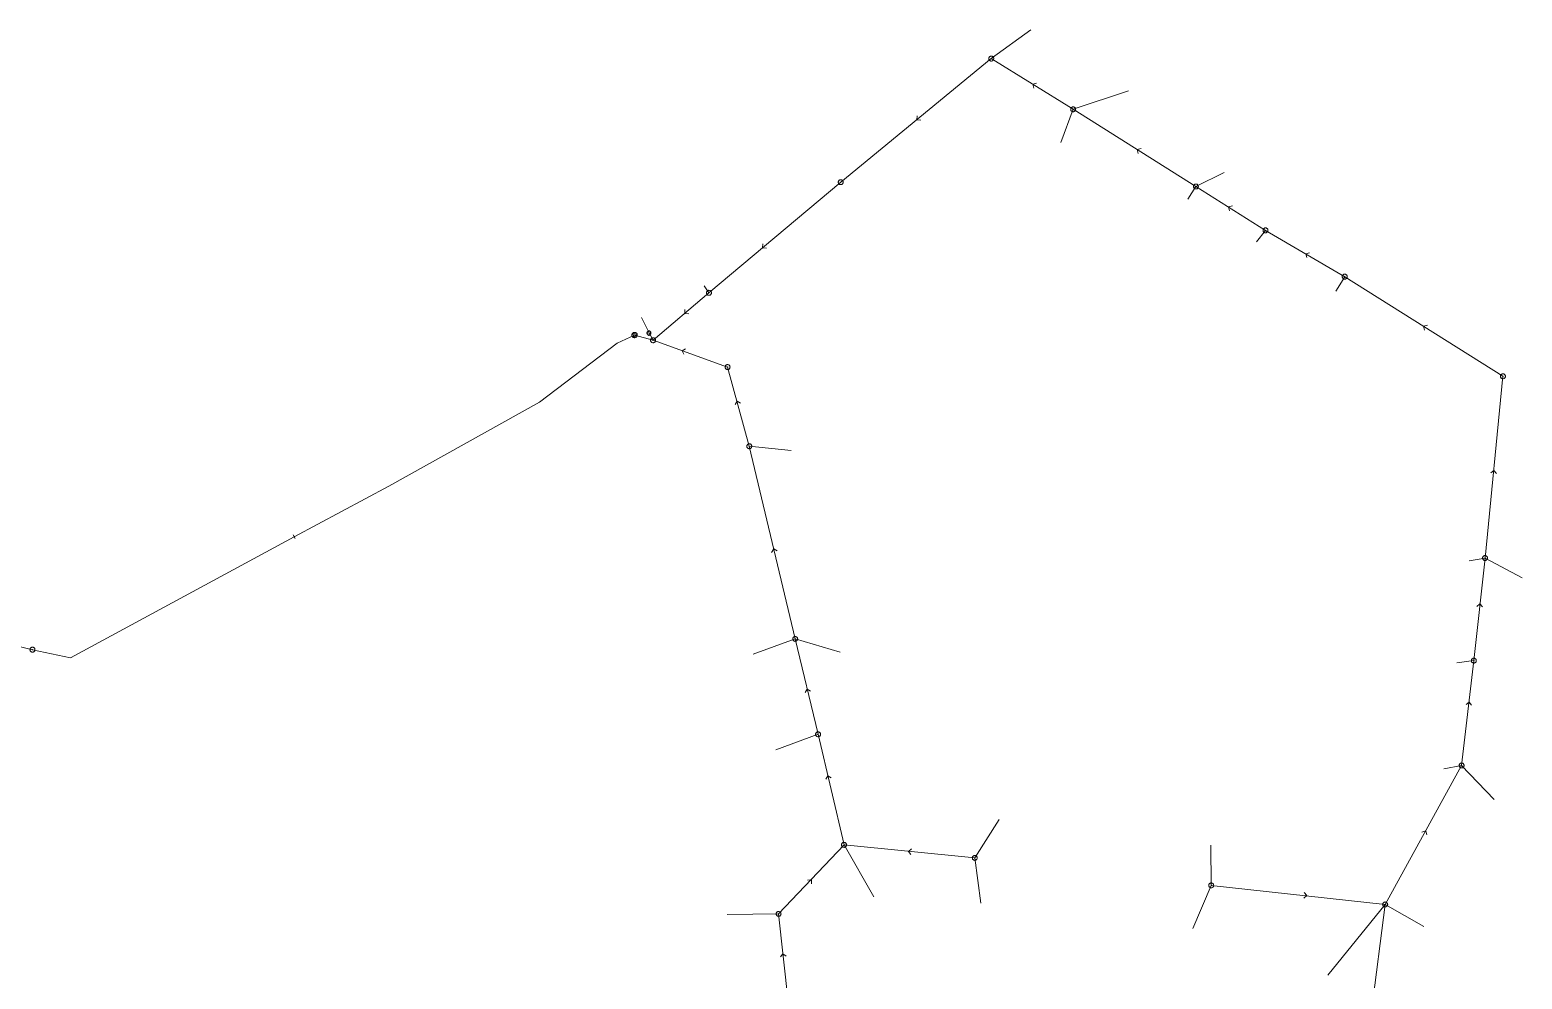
# Model space of a CAD drawing. Header units: metres. Extents: x 25504150 to 25508618, y 6694193 to 6702753.
# Drawn here: x 25508110.5 to 25508391, y 6699712.2 to 6699890.7 of the extents above; entities that cross this region are included whole.
import ezdxf

# ---------------------------------------------------------------- set-up
doc = ezdxf.new("R2010")
doc.units = ezdxf.units.M
for name, pattern in [('Paineviemariputket', [0]), ('Paineviemarivarusteet', [0]), ('Psewer_node', [0]), ('Sewer_node', [0]), ('Viemariputket', [0]), ('Viemarivarusteet', [0])]:
    doc.linetypes.add(name, pattern=pattern)
for name, color, linetype, lineweight in [('Paineviemariputket', 7, 'Paineviemariputket', 0), ('Paineviemarivarusteet', 7, 'Paineviemarivarusteet', 0), ('Psewer_node', 7, 'Psewer_node', 0), ('Sewer_node', 7, 'Sewer_node', 0), ('Viemariputket', 7, 'Viemariputket', 0), ('Viemarivarusteet', 7, 'Viemarivarusteet', 0)]:
    doc.layers.add(name, color=color, linetype=linetype, lineweight=lineweight)

msp = doc.modelspace()

# ---------------------------------------------------------------- linework, layer by layer
at = {"layer": 'Paineviemariputket', "color": 1, "linetype": 'Continuous', "lineweight": 15, "flags": 128}
msp.add_lwpolyline([(25508224.2, 6699833.33), (25508220.95, 6699831.78), (25508206.35, 6699820.7), (25508177.99, 6699804.91), (25508160.22, 6699795.41)], dxfattribs=at)
at = {"layer": 'Paineviemariputket', "color": 1, "linetype": 'Continuous', "lineweight": 15}
msp.add_polyline3d([(25508111.03, 6699774.18, 45.44), (25508118.17, 6699772.67, 0), (25508160.22, 6699795.41, 0)], dxfattribs=at)
at = {"layer": 'Paineviemarivarusteet', "color": 32, "true_color": 0xb46600}
msp.add_point((25508224.2, 6699833.33, 43.82), dxfattribs=at)
at = {"layer": 'Paineviemarivarusteet', "color": 1}
msp.add_point((25508160.22, 6699795.41), dxfattribs=at)
at = {"layer": 'Psewer_node', "color": 14, "linetype": 'Continuous', "true_color": 0xa60000}
for p, q in [((25508223.99, 6699832.88, 43.82), (25508223.92, 6699833.74, 43.82)), ((25508223.92, 6699833.74, 43.82), (25508224.7, 6699833.37, 43.82)), ((25508224.7, 6699833.37, 43.82), (25508223.99, 6699832.88, 43.82))]:
    msp.add_line(p, q, dxfattribs=at)
at = {"layer": 'Psewer_node', "color": 18, "linetype": 'Continuous', "true_color": 0x4c0000}
msp.add_line((25508160.4, 6699795.08), (25508160.05, 6699795.74), dxfattribs=at)
at = {"layer": 'Psewer_node', "color": 14, "linetype": 'Continuous', "true_color": 0xa60000, "elevation": 43.82, "flags": 128}
msp.add_lwpolyline([(25508224.62, 6699833.61), (25508224.57, 6699833.67), (25508224.51, 6699833.73), (25508224.45, 6699833.77), (25508224.38, 6699833.8), (25508224.3, 6699833.82), (25508224.22, 6699833.83), (25508224.14, 6699833.83), (25508224.06, 6699833.82), (25508223.99, 6699833.79), (25508223.92, 6699833.75), (25508223.86, 6699833.7), (25508223.8, 6699833.64), (25508223.76, 6699833.58), (25508223.73, 6699833.51), (25508223.71, 6699833.43), (25508223.7, 6699833.35), (25508223.7, 6699833.27), (25508223.71, 6699833.19), (25508223.74, 6699833.12), (25508223.78, 6699833.05), (25508223.83, 6699832.99), (25508223.89, 6699832.93), (25508223.95, 6699832.89), (25508224.02, 6699832.86), (25508224.1, 6699832.84), (25508224.18, 6699832.83), (25508224.26, 6699832.83), (25508224.34, 6699832.84), (25508224.41, 6699832.87), (25508224.48, 6699832.91), (25508224.54, 6699832.96), (25508224.6, 6699833.02), (25508224.64, 6699833.08), (25508224.67, 6699833.15), (25508224.69, 6699833.23), (25508224.7, 6699833.31), (25508224.7, 6699833.39), (25508224.69, 6699833.47), (25508224.66, 6699833.54)], close=True, dxfattribs=at)
at = {"layer": 'Sewer_node', "color": 46, "linetype": 'Continuous', "true_color": 0x7f5f00, "flags": 128}
for points, elevation in [([(25508291.7, 6699885.29), (25508291.69, 6699885.36), (25508291.68, 6699885.43), (25508291.65, 6699885.5), (25508291.61, 6699885.56), (25508291.57, 6699885.62), (25508291.51, 6699885.66), (25508291.45, 6699885.7), (25508291.38, 6699885.73), (25508291.31, 6699885.74), (25508291.24, 6699885.75), (25508291.17, 6699885.74), (25508291.1, 6699885.73), (25508291.03, 6699885.7), (25508290.97, 6699885.66), (25508290.91, 6699885.62), (25508290.87, 6699885.56), (25508290.83, 6699885.5), (25508290.8, 6699885.43), (25508290.79, 6699885.36), (25508290.78, 6699885.29), (25508290.79, 6699885.22), (25508290.8, 6699885.15), (25508290.83, 6699885.08), (25508290.87, 6699885.02), (25508290.91, 6699884.96), (25508290.97, 6699884.92), (25508291.03, 6699884.88), (25508291.1, 6699884.85), (25508291.17, 6699884.84), (25508291.24, 6699884.83), (25508291.31, 6699884.84), (25508291.38, 6699884.85), (25508291.45, 6699884.88), (25508291.51, 6699884.92), (25508291.57, 6699884.96), (25508291.61, 6699885.02), (25508291.65, 6699885.08), (25508291.68, 6699885.15), (25508291.69, 6699885.22)], 40.65), ([(25508307.09, 6699875.76), (25508307.08, 6699875.83), (25508307.07, 6699875.9), (25508307.04, 6699875.97), (25508307, 6699876.03), (25508306.96, 6699876.09), (25508306.9, 6699876.13), (25508306.84, 6699876.17), (25508306.77, 6699876.2), (25508306.7, 6699876.21), (25508306.63, 6699876.22), (25508306.56, 6699876.21), (25508306.49, 6699876.2), (25508306.42, 6699876.17), (25508306.36, 6699876.13), (25508306.3, 6699876.09), (25508306.26, 6699876.03), (25508306.22, 6699875.97), (25508306.19, 6699875.9), (25508306.18, 6699875.83), (25508306.17, 6699875.76), (25508306.18, 6699875.69), (25508306.19, 6699875.62), (25508306.22, 6699875.55), (25508306.26, 6699875.49), (25508306.3, 6699875.43), (25508306.36, 6699875.39), (25508306.42, 6699875.35), (25508306.49, 6699875.32), (25508306.56, 6699875.31), (25508306.63, 6699875.3), (25508306.7, 6699875.31), (25508306.77, 6699875.32), (25508306.84, 6699875.35), (25508306.9, 6699875.39), (25508306.96, 6699875.43), (25508307, 6699875.49), (25508307.04, 6699875.55), (25508307.07, 6699875.62), (25508307.08, 6699875.69)], 40.76), ([(25508263.4, 6699862.06), (25508263.39, 6699862.13), (25508263.38, 6699862.2), (25508263.35, 6699862.27), (25508263.31, 6699862.33), (25508263.27, 6699862.39), (25508263.21, 6699862.43), (25508263.15, 6699862.47), (25508263.08, 6699862.5), (25508263.01, 6699862.51), (25508262.94, 6699862.52), (25508262.87, 6699862.51), (25508262.8, 6699862.5), (25508262.73, 6699862.47), (25508262.67, 6699862.43), (25508262.61, 6699862.39), (25508262.57, 6699862.33), (25508262.53, 6699862.27), (25508262.5, 6699862.2), (25508262.49, 6699862.13), (25508262.48, 6699862.06), (25508262.49, 6699861.99), (25508262.5, 6699861.92), (25508262.53, 6699861.85), (25508262.57, 6699861.79), (25508262.61, 6699861.73), (25508262.67, 6699861.69), (25508262.73, 6699861.65), (25508262.8, 6699861.62), (25508262.87, 6699861.61), (25508262.94, 6699861.6), (25508263.01, 6699861.61), (25508263.08, 6699861.62), (25508263.15, 6699861.65), (25508263.21, 6699861.69), (25508263.27, 6699861.73), (25508263.31, 6699861.79), (25508263.35, 6699861.85), (25508263.38, 6699861.92), (25508263.39, 6699861.99)], 40.42), ([(25508330.16, 6699861.25), (25508330.15, 6699861.32), (25508330.14, 6699861.39), (25508330.11, 6699861.46), (25508330.07, 6699861.52), (25508330.03, 6699861.58), (25508329.97, 6699861.62), (25508329.91, 6699861.66), (25508329.84, 6699861.69), (25508329.77, 6699861.7), (25508329.7, 6699861.71), (25508329.63, 6699861.7), (25508329.56, 6699861.69), (25508329.49, 6699861.66), (25508329.43, 6699861.62), (25508329.37, 6699861.58), (25508329.33, 6699861.52), (25508329.29, 6699861.46), (25508329.26, 6699861.39), (25508329.25, 6699861.32), (25508329.24, 6699861.25), (25508329.25, 6699861.18), (25508329.26, 6699861.11), (25508329.29, 6699861.04), (25508329.33, 6699860.98), (25508329.37, 6699860.92), (25508329.43, 6699860.88), (25508329.49, 6699860.84), (25508329.56, 6699860.81), (25508329.63, 6699860.8), (25508329.7, 6699860.79), (25508329.77, 6699860.8), (25508329.84, 6699860.81), (25508329.91, 6699860.84), (25508329.97, 6699860.88), (25508330.03, 6699860.92), (25508330.07, 6699860.98), (25508330.11, 6699861.04), (25508330.14, 6699861.11), (25508330.15, 6699861.18)], 41.58), ([(25508343.24, 6699853.01), (25508343.23, 6699853.08), (25508343.22, 6699853.15), (25508343.19, 6699853.22), (25508343.15, 6699853.28), (25508343.11, 6699853.34), (25508343.05, 6699853.38), (25508342.99, 6699853.42), (25508342.92, 6699853.45), (25508342.85, 6699853.46), (25508342.78, 6699853.47), (25508342.71, 6699853.46), (25508342.64, 6699853.45), (25508342.57, 6699853.42), (25508342.51, 6699853.38), (25508342.45, 6699853.34), (25508342.41, 6699853.28), (25508342.37, 6699853.22), (25508342.34, 6699853.15), (25508342.33, 6699853.08), (25508342.32, 6699853.01), (25508342.33, 6699852.94), (25508342.34, 6699852.87), (25508342.37, 6699852.8), (25508342.41, 6699852.74), (25508342.45, 6699852.68), (25508342.51, 6699852.64), (25508342.57, 6699852.6), (25508342.64, 6699852.57), (25508342.71, 6699852.56), (25508342.78, 6699852.55), (25508342.85, 6699852.56), (25508342.92, 6699852.57), (25508342.99, 6699852.6), (25508343.05, 6699852.64), (25508343.11, 6699852.68), (25508343.15, 6699852.74), (25508343.19, 6699852.8), (25508343.22, 6699852.87), (25508343.23, 6699852.94)], 42.78), ([(25508358.13, 6699844.3), (25508358.12, 6699844.37), (25508358.11, 6699844.44), (25508358.08, 6699844.51), (25508358.04, 6699844.57), (25508358, 6699844.63), (25508357.94, 6699844.67), (25508357.88, 6699844.71), (25508357.81, 6699844.74), (25508357.74, 6699844.75), (25508357.67, 6699844.76), (25508357.6, 6699844.75), (25508357.53, 6699844.74), (25508357.46, 6699844.71), (25508357.4, 6699844.67), (25508357.34, 6699844.63), (25508357.3, 6699844.57), (25508357.26, 6699844.51), (25508357.23, 6699844.44), (25508357.22, 6699844.37), (25508357.21, 6699844.3), (25508357.22, 6699844.23), (25508357.23, 6699844.16), (25508357.26, 6699844.09), (25508357.3, 6699844.03), (25508357.34, 6699843.97), (25508357.4, 6699843.93), (25508357.46, 6699843.89), (25508357.53, 6699843.86), (25508357.6, 6699843.85), (25508357.67, 6699843.84), (25508357.74, 6699843.85), (25508357.81, 6699843.86), (25508357.88, 6699843.89), (25508357.94, 6699843.93), (25508358, 6699843.97), (25508358.04, 6699844.03), (25508358.08, 6699844.09), (25508358.11, 6699844.16), (25508358.12, 6699844.23)], 44.09), ([(25508238.65, 6699841.27), (25508238.64, 6699841.34), (25508238.63, 6699841.42), (25508238.6, 6699841.48), (25508238.56, 6699841.55), (25508238.51, 6699841.6), (25508238.46, 6699841.65), (25508238.39, 6699841.69), (25508238.33, 6699841.72), (25508238.25, 6699841.73), (25508238.18, 6699841.74), (25508238.11, 6699841.73), (25508238.03, 6699841.72), (25508237.97, 6699841.69), (25508237.9, 6699841.65), (25508237.85, 6699841.6), (25508237.8, 6699841.55), (25508237.76, 6699841.48), (25508237.73, 6699841.42), (25508237.72, 6699841.34), (25508237.71, 6699841.27), (25508237.72, 6699841.2), (25508237.73, 6699841.12), (25508237.76, 6699841.06), (25508237.8, 6699840.99), (25508237.85, 6699840.94), (25508237.9, 6699840.89), (25508237.97, 6699840.85), (25508238.03, 6699840.82), (25508238.11, 6699840.81), (25508238.18, 6699840.8), (25508238.25, 6699840.81), (25508238.33, 6699840.82), (25508238.39, 6699840.85), (25508238.46, 6699840.89), (25508238.51, 6699840.94), (25508238.56, 6699840.99), (25508238.6, 6699841.06), (25508238.63, 6699841.12), (25508238.64, 6699841.2)], 40.74), ([(25508228.13, 6699832.34), (25508228.12, 6699832.41), (25508228.11, 6699832.48), (25508228.08, 6699832.55), (25508228.04, 6699832.61), (25508228, 6699832.67), (25508227.94, 6699832.71), (25508227.88, 6699832.75), (25508227.81, 6699832.78), (25508227.74, 6699832.79), (25508227.67, 6699832.8), (25508227.6, 6699832.79), (25508227.53, 6699832.78), (25508227.46, 6699832.75), (25508227.4, 6699832.71), (25508227.34, 6699832.67), (25508227.3, 6699832.61), (25508227.26, 6699832.55), (25508227.23, 6699832.48), (25508227.22, 6699832.41), (25508227.21, 6699832.34), (25508227.22, 6699832.27), (25508227.23, 6699832.2), (25508227.26, 6699832.13), (25508227.3, 6699832.07), (25508227.34, 6699832.01), (25508227.4, 6699831.97), (25508227.46, 6699831.93), (25508227.53, 6699831.9), (25508227.6, 6699831.89), (25508227.67, 6699831.88), (25508227.74, 6699831.89), (25508227.81, 6699831.9), (25508227.88, 6699831.93), (25508227.94, 6699831.97), (25508228, 6699832.01), (25508228.04, 6699832.07), (25508228.08, 6699832.13), (25508228.11, 6699832.2), (25508228.12, 6699832.27)], 40.92), ([(25508242.14, 6699827.31), (25508242.13, 6699827.38), (25508242.12, 6699827.45), (25508242.09, 6699827.52), (25508242.05, 6699827.58), (25508242.01, 6699827.64), (25508241.95, 6699827.68), (25508241.89, 6699827.72), (25508241.82, 6699827.75), (25508241.75, 6699827.76), (25508241.68, 6699827.77), (25508241.61, 6699827.76), (25508241.54, 6699827.75), (25508241.47, 6699827.72), (25508241.41, 6699827.68), (25508241.35, 6699827.64), (25508241.31, 6699827.58), (25508241.27, 6699827.52), (25508241.24, 6699827.45), (25508241.23, 6699827.38), (25508241.22, 6699827.31), (25508241.23, 6699827.24), (25508241.24, 6699827.17), (25508241.27, 6699827.1), (25508241.31, 6699827.04), (25508241.35, 6699826.98), (25508241.41, 6699826.94), (25508241.47, 6699826.9), (25508241.54, 6699826.87), (25508241.61, 6699826.86), (25508241.68, 6699826.85), (25508241.75, 6699826.86), (25508241.82, 6699826.87), (25508241.89, 6699826.9), (25508241.95, 6699826.94), (25508242.01, 6699826.98), (25508242.05, 6699827.04), (25508242.09, 6699827.1), (25508242.12, 6699827.17), (25508242.13, 6699827.24)], 41.16), ([(25508387.87, 6699825.57), (25508387.86, 6699825.64), (25508387.85, 6699825.71), (25508387.82, 6699825.78), (25508387.78, 6699825.84), (25508387.74, 6699825.9), (25508387.68, 6699825.94), (25508387.62, 6699825.98), (25508387.55, 6699826.01), (25508387.48, 6699826.02), (25508387.41, 6699826.03), (25508387.34, 6699826.02), (25508387.27, 6699826.01), (25508387.2, 6699825.98), (25508387.14, 6699825.94), (25508387.08, 6699825.9), (25508387.04, 6699825.84), (25508387, 6699825.78), (25508386.97, 6699825.71), (25508386.96, 6699825.64), (25508386.95, 6699825.57), (25508386.96, 6699825.5), (25508386.97, 6699825.43), (25508387, 6699825.36), (25508387.04, 6699825.3), (25508387.08, 6699825.24), (25508387.14, 6699825.2), (25508387.2, 6699825.16), (25508387.27, 6699825.13), (25508387.34, 6699825.12), (25508387.41, 6699825.11), (25508387.48, 6699825.12), (25508387.55, 6699825.13), (25508387.62, 6699825.16), (25508387.68, 6699825.2), (25508387.74, 6699825.24), (25508387.78, 6699825.3), (25508387.82, 6699825.36), (25508387.85, 6699825.43), (25508387.86, 6699825.5)], 44.76), ([(25508246.22, 6699812.42), (25508246.21, 6699812.49), (25508246.2, 6699812.56), (25508246.17, 6699812.63), (25508246.13, 6699812.69), (25508246.09, 6699812.75), (25508246.03, 6699812.79), (25508245.97, 6699812.83), (25508245.9, 6699812.86), (25508245.83, 6699812.87), (25508245.76, 6699812.88), (25508245.69, 6699812.87), (25508245.62, 6699812.86), (25508245.55, 6699812.83), (25508245.49, 6699812.79), (25508245.43, 6699812.75), (25508245.39, 6699812.69), (25508245.35, 6699812.63), (25508245.32, 6699812.56), (25508245.31, 6699812.49), (25508245.3, 6699812.42), (25508245.31, 6699812.35), (25508245.32, 6699812.28), (25508245.35, 6699812.21), (25508245.39, 6699812.15), (25508245.43, 6699812.09), (25508245.49, 6699812.05), (25508245.55, 6699812.01), (25508245.62, 6699811.98), (25508245.69, 6699811.97), (25508245.76, 6699811.96), (25508245.83, 6699811.97), (25508245.9, 6699811.98), (25508245.97, 6699812.01), (25508246.03, 6699812.05), (25508246.09, 6699812.09), (25508246.13, 6699812.15), (25508246.17, 6699812.21), (25508246.2, 6699812.28), (25508246.21, 6699812.35)], 42.04), ([(25508384.5, 6699791.41), (25508384.49, 6699791.48), (25508384.48, 6699791.55), (25508384.45, 6699791.62), (25508384.41, 6699791.68), (25508384.37, 6699791.74), (25508384.31, 6699791.78), (25508384.25, 6699791.82), (25508384.18, 6699791.85), (25508384.11, 6699791.86), (25508384.04, 6699791.87), (25508383.97, 6699791.86), (25508383.9, 6699791.85), (25508383.83, 6699791.82), (25508383.77, 6699791.78), (25508383.71, 6699791.74), (25508383.67, 6699791.68), (25508383.63, 6699791.62), (25508383.6, 6699791.55), (25508383.59, 6699791.48), (25508383.58, 6699791.41), (25508383.59, 6699791.34), (25508383.6, 6699791.27), (25508383.63, 6699791.2), (25508383.67, 6699791.14), (25508383.71, 6699791.08), (25508383.77, 6699791.04), (25508383.83, 6699791), (25508383.9, 6699790.97), (25508383.97, 6699790.96), (25508384.04, 6699790.95), (25508384.11, 6699790.96), (25508384.18, 6699790.97), (25508384.25, 6699791), (25508384.31, 6699791.04), (25508384.37, 6699791.08), (25508384.41, 6699791.14), (25508384.45, 6699791.2), (25508384.48, 6699791.27), (25508384.49, 6699791.34)], 45.73), ([(25508111.5, 6699774.18), (25508111.49, 6699774.25), (25508111.48, 6699774.33), (25508111.45, 6699774.39), (25508111.41, 6699774.46), (25508111.36, 6699774.51), (25508111.31, 6699774.56), (25508111.24, 6699774.6), (25508111.18, 6699774.63), (25508111.1, 6699774.64), (25508111.03, 6699774.65), (25508110.96, 6699774.64), (25508110.88, 6699774.63), (25508110.82, 6699774.6), (25508110.75, 6699774.56), (25508110.7, 6699774.51), (25508110.65, 6699774.46), (25508110.61, 6699774.39), (25508110.58, 6699774.33), (25508110.57, 6699774.25), (25508110.56, 6699774.18), (25508110.57, 6699774.11), (25508110.58, 6699774.03), (25508110.61, 6699773.97), (25508110.65, 6699773.9), (25508110.7, 6699773.85), (25508110.75, 6699773.8), (25508110.82, 6699773.76), (25508110.88, 6699773.73), (25508110.96, 6699773.72), (25508111.03, 6699773.71), (25508111.1, 6699773.72), (25508111.18, 6699773.73), (25508111.24, 6699773.76), (25508111.31, 6699773.8), (25508111.36, 6699773.85), (25508111.41, 6699773.9), (25508111.45, 6699773.97), (25508111.48, 6699774.03), (25508111.49, 6699774.11)], 46.81), ([(25508254.85, 6699776.21), (25508254.84, 6699776.28), (25508254.83, 6699776.35), (25508254.8, 6699776.42), (25508254.76, 6699776.48), (25508254.72, 6699776.54), (25508254.66, 6699776.58), (25508254.6, 6699776.62), (25508254.53, 6699776.65), (25508254.46, 6699776.66), (25508254.39, 6699776.67), (25508254.32, 6699776.66), (25508254.25, 6699776.65), (25508254.18, 6699776.62), (25508254.12, 6699776.58), (25508254.06, 6699776.54), (25508254.02, 6699776.48), (25508253.98, 6699776.42), (25508253.95, 6699776.35), (25508253.94, 6699776.28), (25508253.93, 6699776.21), (25508253.94, 6699776.14), (25508253.95, 6699776.07), (25508253.98, 6699776), (25508254.02, 6699775.94), (25508254.06, 6699775.88), (25508254.12, 6699775.84), (25508254.18, 6699775.8), (25508254.25, 6699775.77), (25508254.32, 6699775.76), (25508254.39, 6699775.75), (25508254.46, 6699775.76), (25508254.53, 6699775.77), (25508254.6, 6699775.8), (25508254.66, 6699775.84), (25508254.72, 6699775.88), (25508254.76, 6699775.94), (25508254.8, 6699776), (25508254.83, 6699776.07), (25508254.84, 6699776.14)], 45.38), ([(25508382.4, 6699772.12), (25508382.39, 6699772.19), (25508382.38, 6699772.26), (25508382.35, 6699772.33), (25508382.31, 6699772.39), (25508382.27, 6699772.45), (25508382.21, 6699772.49), (25508382.15, 6699772.53), (25508382.08, 6699772.56), (25508382.01, 6699772.57), (25508381.94, 6699772.58), (25508381.87, 6699772.57), (25508381.8, 6699772.56), (25508381.73, 6699772.53), (25508381.67, 6699772.49), (25508381.61, 6699772.45), (25508381.57, 6699772.39), (25508381.53, 6699772.33), (25508381.5, 6699772.26), (25508381.49, 6699772.19), (25508381.48, 6699772.12), (25508381.49, 6699772.05), (25508381.5, 6699771.98), (25508381.53, 6699771.91), (25508381.57, 6699771.85), (25508381.61, 6699771.79), (25508381.67, 6699771.75), (25508381.73, 6699771.71), (25508381.8, 6699771.68), (25508381.87, 6699771.67), (25508381.94, 6699771.66), (25508382.01, 6699771.67), (25508382.08, 6699771.68), (25508382.15, 6699771.71), (25508382.21, 6699771.75), (25508382.27, 6699771.79), (25508382.31, 6699771.85), (25508382.35, 6699771.91), (25508382.38, 6699771.98), (25508382.39, 6699772.05)], 46.6), ([(25508259.14, 6699758.27), (25508259.13, 6699758.34), (25508259.12, 6699758.41), (25508259.09, 6699758.48), (25508259.05, 6699758.54), (25508259.01, 6699758.6), (25508258.95, 6699758.64), (25508258.89, 6699758.68), (25508258.82, 6699758.71), (25508258.75, 6699758.72), (25508258.68, 6699758.73), (25508258.61, 6699758.72), (25508258.54, 6699758.71), (25508258.47, 6699758.68), (25508258.41, 6699758.64), (25508258.35, 6699758.6), (25508258.31, 6699758.54), (25508258.27, 6699758.48), (25508258.24, 6699758.41), (25508258.23, 6699758.34), (25508258.22, 6699758.27), (25508258.23, 6699758.2), (25508258.24, 6699758.13), (25508258.27, 6699758.06), (25508258.31, 6699758), (25508258.35, 6699757.94), (25508258.41, 6699757.9), (25508258.47, 6699757.86), (25508258.54, 6699757.83), (25508258.61, 6699757.82), (25508258.68, 6699757.81), (25508258.75, 6699757.82), (25508258.82, 6699757.83), (25508258.89, 6699757.86), (25508258.95, 6699757.9), (25508259.01, 6699757.94), (25508259.05, 6699758), (25508259.09, 6699758.06), (25508259.12, 6699758.13), (25508259.13, 6699758.2)], 47.08), ([(25508380.1, 6699752.41), (25508380.09, 6699752.48), (25508380.08, 6699752.55), (25508380.05, 6699752.62), (25508380.01, 6699752.68), (25508379.97, 6699752.74), (25508379.91, 6699752.78), (25508379.85, 6699752.82), (25508379.78, 6699752.85), (25508379.71, 6699752.86), (25508379.64, 6699752.87), (25508379.57, 6699752.86), (25508379.5, 6699752.85), (25508379.43, 6699752.82), (25508379.37, 6699752.78), (25508379.31, 6699752.74), (25508379.27, 6699752.68), (25508379.23, 6699752.62), (25508379.2, 6699752.55), (25508379.19, 6699752.48), (25508379.18, 6699752.41), (25508379.19, 6699752.34), (25508379.2, 6699752.27), (25508379.23, 6699752.2), (25508379.27, 6699752.14), (25508379.31, 6699752.08), (25508379.37, 6699752.04), (25508379.43, 6699752), (25508379.5, 6699751.97), (25508379.57, 6699751.96), (25508379.64, 6699751.95), (25508379.71, 6699751.96), (25508379.78, 6699751.97), (25508379.85, 6699752), (25508379.91, 6699752.04), (25508379.97, 6699752.08), (25508380.01, 6699752.14), (25508380.05, 6699752.2), (25508380.08, 6699752.27), (25508380.09, 6699752.34)], 47.12), ([(25508264.03, 6699737.49), (25508264.02, 6699737.56), (25508264.01, 6699737.64), (25508263.98, 6699737.7), (25508263.94, 6699737.77), (25508263.89, 6699737.82), (25508263.84, 6699737.87), (25508263.77, 6699737.91), (25508263.71, 6699737.94), (25508263.63, 6699737.95), (25508263.56, 6699737.96), (25508263.49, 6699737.95), (25508263.41, 6699737.94), (25508263.35, 6699737.91), (25508263.28, 6699737.87), (25508263.23, 6699737.82), (25508263.18, 6699737.77), (25508263.14, 6699737.7), (25508263.11, 6699737.64), (25508263.1, 6699737.56), (25508263.09, 6699737.49), (25508263.1, 6699737.42), (25508263.11, 6699737.34), (25508263.14, 6699737.28), (25508263.18, 6699737.21), (25508263.23, 6699737.16), (25508263.28, 6699737.11), (25508263.35, 6699737.07), (25508263.41, 6699737.04), (25508263.49, 6699737.03), (25508263.56, 6699737.02), (25508263.63, 6699737.03), (25508263.71, 6699737.04), (25508263.77, 6699737.07), (25508263.84, 6699737.11), (25508263.89, 6699737.16), (25508263.94, 6699737.21), (25508263.98, 6699737.28), (25508264.01, 6699737.34), (25508264.02, 6699737.42)], 48.13), ([(25508288.6, 6699735.04), (25508288.59, 6699735.11), (25508288.58, 6699735.18), (25508288.55, 6699735.25), (25508288.51, 6699735.31), (25508288.47, 6699735.37), (25508288.41, 6699735.41), (25508288.35, 6699735.45), (25508288.28, 6699735.48), (25508288.21, 6699735.49), (25508288.14, 6699735.5), (25508288.07, 6699735.49), (25508288, 6699735.48), (25508287.93, 6699735.45), (25508287.87, 6699735.41), (25508287.81, 6699735.37), (25508287.77, 6699735.31), (25508287.73, 6699735.25), (25508287.7, 6699735.18), (25508287.69, 6699735.11), (25508287.68, 6699735.04), (25508287.69, 6699734.97), (25508287.7, 6699734.9), (25508287.73, 6699734.83), (25508287.77, 6699734.77), (25508287.81, 6699734.71), (25508287.87, 6699734.67), (25508287.93, 6699734.63), (25508288, 6699734.6), (25508288.07, 6699734.59), (25508288.14, 6699734.58), (25508288.21, 6699734.59), (25508288.28, 6699734.6), (25508288.35, 6699734.63), (25508288.41, 6699734.67), (25508288.47, 6699734.71), (25508288.51, 6699734.77), (25508288.55, 6699734.83), (25508288.58, 6699734.9), (25508288.59, 6699734.97)], 49.45), ([(25508333.04, 6699729.88), (25508333.03, 6699729.95), (25508333.02, 6699730.02), (25508332.99, 6699730.09), (25508332.95, 6699730.15), (25508332.91, 6699730.21), (25508332.85, 6699730.25), (25508332.79, 6699730.29), (25508332.72, 6699730.32), (25508332.65, 6699730.33), (25508332.58, 6699730.34), (25508332.51, 6699730.33), (25508332.44, 6699730.32), (25508332.37, 6699730.29), (25508332.31, 6699730.25), (25508332.25, 6699730.21), (25508332.21, 6699730.15), (25508332.17, 6699730.09), (25508332.14, 6699730.02), (25508332.13, 6699729.95), (25508332.12, 6699729.88), (25508332.13, 6699729.81), (25508332.14, 6699729.74), (25508332.17, 6699729.67), (25508332.21, 6699729.61), (25508332.25, 6699729.55), (25508332.31, 6699729.51), (25508332.37, 6699729.47), (25508332.44, 6699729.44), (25508332.51, 6699729.43), (25508332.58, 6699729.42), (25508332.65, 6699729.43), (25508332.72, 6699729.44), (25508332.79, 6699729.47), (25508332.85, 6699729.51), (25508332.91, 6699729.55), (25508332.95, 6699729.61), (25508332.99, 6699729.67), (25508333.02, 6699729.74), (25508333.03, 6699729.81)], 49.28), ([(25508365.75, 6699726.28), (25508365.74, 6699726.35), (25508365.73, 6699726.43), (25508365.7, 6699726.49), (25508365.66, 6699726.56), (25508365.61, 6699726.61), (25508365.56, 6699726.66), (25508365.49, 6699726.7), (25508365.43, 6699726.73), (25508365.35, 6699726.74), (25508365.28, 6699726.75), (25508365.21, 6699726.74), (25508365.13, 6699726.73), (25508365.07, 6699726.7), (25508365, 6699726.66), (25508364.95, 6699726.61), (25508364.9, 6699726.56), (25508364.86, 6699726.49), (25508364.83, 6699726.43), (25508364.82, 6699726.35), (25508364.81, 6699726.28), (25508364.82, 6699726.21), (25508364.83, 6699726.13), (25508364.86, 6699726.07), (25508364.9, 6699726), (25508364.95, 6699725.95), (25508365, 6699725.9), (25508365.07, 6699725.86), (25508365.13, 6699725.83), (25508365.21, 6699725.82), (25508365.28, 6699725.81), (25508365.35, 6699725.82), (25508365.43, 6699725.83), (25508365.49, 6699725.86), (25508365.56, 6699725.9), (25508365.61, 6699725.95), (25508365.66, 6699726), (25508365.7, 6699726.07), (25508365.73, 6699726.13), (25508365.74, 6699726.21)], 48.3), ([(25508251.72, 6699724.52), (25508251.71, 6699724.59), (25508251.7, 6699724.66), (25508251.67, 6699724.73), (25508251.63, 6699724.79), (25508251.59, 6699724.85), (25508251.53, 6699724.89), (25508251.47, 6699724.93), (25508251.4, 6699724.96), (25508251.33, 6699724.97), (25508251.26, 6699724.98), (25508251.19, 6699724.97), (25508251.12, 6699724.96), (25508251.05, 6699724.93), (25508250.99, 6699724.89), (25508250.93, 6699724.85), (25508250.89, 6699724.79), (25508250.85, 6699724.73), (25508250.82, 6699724.66), (25508250.81, 6699724.59), (25508250.8, 6699724.52), (25508250.81, 6699724.45), (25508250.82, 6699724.38), (25508250.85, 6699724.31), (25508250.89, 6699724.25), (25508250.93, 6699724.19), (25508250.99, 6699724.15), (25508251.05, 6699724.11), (25508251.12, 6699724.08), (25508251.19, 6699724.07), (25508251.26, 6699724.06), (25508251.33, 6699724.07), (25508251.4, 6699724.08), (25508251.47, 6699724.11), (25508251.53, 6699724.15), (25508251.59, 6699724.19), (25508251.63, 6699724.25), (25508251.67, 6699724.31), (25508251.7, 6699724.38), (25508251.71, 6699724.45)], 48.89)]:
    msp.add_lwpolyline(points, close=True, dxfattribs=dict(at, elevation=elevation))
for points in [[(25508299.76, 6699880.66), (25508299.03, 6699880.47), (25508299.21, 6699879.75)], [(25508277.31, 6699874.53), (25508277.26, 6699873.78), (25508278, 6699873.71)], [(25508319.4, 6699868.37), (25508318.67, 6699868.18), (25508318.85, 6699867.46)], [(25508336.56, 6699857.6), (25508335.84, 6699857.41), (25508336.02, 6699856.69)], [(25508248.29, 6699850.47), (25508248.24, 6699849.72), (25508248.98, 6699849.67)], [(25508351.08, 6699848.8), (25508350.36, 6699848.59), (25508350.55, 6699847.88)], [(25508233.67, 6699838.14), (25508233.63, 6699837.39), (25508234.37, 6699837.34)], [(25508373.23, 6699835.17), (25508372.5, 6699834.99), (25508372.68, 6699834.27)], [(25508233.79, 6699830.72), (25508233.12, 6699830.38), (25508233.45, 6699829.71)], [(25508244.11, 6699820.53), (25508243.45, 6699820.89), (25508243.09, 6699820.24)], [(25508386.2, 6699807.32), (25508385.71, 6699807.89), (25508385.14, 6699807.41)], [(25508250.99, 6699792.74), (25508250.34, 6699793.12), (25508249.96, 6699792.48)], [(25508383.58, 6699782.21), (25508383.09, 6699782.78), (25508382.52, 6699782.3)], [(25508257.28, 6699766.38), (25508256.64, 6699766.75), (25508256.25, 6699766.12)], [(25508381.53, 6699763.75), (25508381.05, 6699764.33), (25508380.48, 6699763.87)], [(25508261.15, 6699750.07), (25508260.51, 6699750.45), (25508260.12, 6699749.81)], [(25508373.12, 6699739.38), (25508372.89, 6699740.1), (25508372.18, 6699739.88)], [(25508276.23, 6699736.75), (25508275.66, 6699736.26), (25508276.14, 6699735.7)], [(25508257.46, 6699730.16), (25508257.43, 6699730.91), (25508256.69, 6699730.88)], [(25508349.98, 6699727.47), (25508350.54, 6699727.96), (25508350.07, 6699728.52)], [(25508252.66, 6699716.55), (25508252.07, 6699717), (25508251.61, 6699716.42)]]:
    msp.add_lwpolyline(points, dxfattribs=at)
at = {"layer": 'Viemariputket', "color": 1, "linetype": 'Continuous', "lineweight": 15}
for p, q in [((25508291.24, 6699885.29), (25508298.66, 6699890.7)), ((25508291.24, 6699885.29), (25508262.94, 6699862.06)), ((25508306.63, 6699875.76), (25508291.24, 6699885.29)), ((25508306.63, 6699875.76), (25508317.02, 6699879.25)), ((25508306.63, 6699875.76), (25508304.31, 6699869.55)), ((25508329.7, 6699861.25, 39.43), (25508306.63, 6699875.76, 38.74)), ((25508329.7, 6699861.25, 39.53), (25508335.02, 6699863.9, 39.62)), ((25508262.94, 6699862.06), (25508238.18, 6699841.27)), ((25508329.7, 6699861.25, 39.53), (25508328.2, 6699858.85, 39.61)), ((25508342.78, 6699853.01, 40.67), (25508329.7, 6699861.25, 39.44)), ((25508342.78, 6699853.01), (25508341.06, 6699850.86)), ((25508357.67, 6699844.3), (25508342.78, 6699853.01)), ((25508357.67, 6699844.3), (25508356.02, 6699841.55)), ((25508387.41, 6699825.57), (25508357.67, 6699844.3)), ((25508238.18, 6699841.27), (25508237.3, 6699842.59)), ((25508238.18, 6699841.27), (25508227.67, 6699832.34)), ((25508226.96, 6699833.72), (25508225.47, 6699836.6)), ((25508227.67, 6699832.34), (25508224.2, 6699833.33)), ((25508227.67, 6699832.34), (25508226.96, 6699833.72)), ((25508241.68, 6699827.31), (25508227.67, 6699832.34)), ((25508245.76, 6699812.42), (25508241.68, 6699827.31)), ((25508384.04, 6699791.41), (25508387.41, 6699825.57)), ((25508254.39, 6699776.21), (25508245.76, 6699812.42)), ((25508245.76, 6699812.42), (25508253.61, 6699811.63)), ((25508384.04, 6699791.41), (25508381.07, 6699790.87)), ((25508381.94, 6699772.12), (25508384.04, 6699791.41)), ((25508384.04, 6699791.41), (25508391.02, 6699787.68)), ((25508111.03, 6699774.18, 44.81), (25508100.7, 6699776.71)), ((25508254.39, 6699776.21), (25508246.48, 6699773.32)), ((25508254.39, 6699776.21), (25508262.86, 6699773.69)), ((25508258.68, 6699758.27), (25508254.39, 6699776.21)), ((25508381.94, 6699772.12), (25508378.77, 6699771.72)), ((25508379.64, 6699752.41), (25508381.94, 6699772.12)), ((25508258.68, 6699758.27), (25508250.75, 6699755.38)), ((25508263.56, 6699737.49), (25508258.68, 6699758.27)), ((25508365.28, 6699726.28), (25508379.64, 6699752.41)), ((25508379.64, 6699752.41), (25508376.28, 6699751.79)), ((25508379.64, 6699752.41), (25508385.77, 6699746.04)), ((25508288.14, 6699735.04, 47.52), (25508292.72, 6699742.24, 47.54)), ((25508251.26, 6699724.52), (25508263.56, 6699737.49)), ((25508263.56, 6699737.49), (25508269.17, 6699727.69)), ((25508288.14, 6699735.04, 47.42), (25508263.56, 6699737.49, 46.17)), ((25508288.14, 6699735.04, 47.51), (25508289.28, 6699726.53, 47.54)), ((25508332.58, 6699729.88), (25508332.51, 6699737.46)), ((25508332.58, 6699729.88), (25508329.1, 6699721.77)), ((25508332.58, 6699729.88), (25508365.28, 6699726.28)), ((25508251.26, 6699724.52), (25508241.59, 6699724.39)), ((25508253.09, 6699708.05), (25508251.26, 6699724.52)), ((25508365.28, 6699726.28), (25508354.48, 6699712.98)), ((25508359.34, 6699679.56), (25508365.28, 6699726.28)), ((25508365.28, 6699726.28), (25508372.57, 6699722.16))]:
    msp.add_line(p, q, dxfattribs=at)
at = {"layer": 'Viemarivarusteet', "color": 2, "linetype": 'Continuous', "lineweight": 25, "flags": 128}
msp.add_lwpolyline([(25508227.27, 6699833.7), (25508227.27, 6699833.76), (25508227.25, 6699833.81), (25508227.23, 6699833.87), (25508227.2, 6699833.92), (25508227.16, 6699833.96), (25508227.12, 6699834), (25508227.07, 6699834.03), (25508227.01, 6699834.05), (25508226.96, 6699834.07), (25508226.9, 6699834.07), (25508226.84, 6699834.07), (25508226.79, 6699834.05), (25508226.73, 6699834.03), (25508226.68, 6699834), (25508226.64, 6699833.96), (25508226.6, 6699833.92), (25508226.57, 6699833.87), (25508226.55, 6699833.81), (25508226.53, 6699833.76), (25508226.53, 6699833.7), (25508226.53, 6699833.64), (25508226.55, 6699833.59), (25508226.57, 6699833.53), (25508226.6, 6699833.48), (25508226.64, 6699833.44), (25508226.68, 6699833.4), (25508226.73, 6699833.37), (25508226.79, 6699833.35), (25508226.84, 6699833.33), (25508226.9, 6699833.33), (25508226.96, 6699833.33), (25508227.01, 6699833.35), (25508227.07, 6699833.37), (25508227.12, 6699833.4), (25508227.16, 6699833.44), (25508227.2, 6699833.48), (25508227.23, 6699833.53), (25508227.25, 6699833.59), (25508227.27, 6699833.64)], close=True, dxfattribs=at)
at = {"layer": 'Viemarivarusteet', "color": 1}
for p in [(25508291.24, 6699885.29, 40.65), (25508306.63, 6699875.76, 40.76), (25508262.94, 6699862.06, 40.42), (25508329.7, 6699861.25, 41.58), (25508342.78, 6699853.01, 42.78), (25508357.67, 6699844.3, 44.09), (25508238.18, 6699841.27, 40.74), (25508227.67, 6699832.34, 40.92), (25508241.68, 6699827.31, 41.16), (25508387.41, 6699825.57, 44.76), (25508245.76, 6699812.42, 42.04), (25508384.04, 6699791.41, 45.73), (25508111.03, 6699774.18, 46.81), (25508254.39, 6699776.21, 45.38), (25508381.94, 6699772.12, 46.6), (25508258.68, 6699758.27, 47.08), (25508379.64, 6699752.41, 47.12), (25508263.56, 6699737.49, 48.13), (25508288.14, 6699735.04, 49.45), (25508332.58, 6699729.88, 49.28), (25508251.26, 6699724.52, 48.89), (25508365.28, 6699726.28, 48.3)]:
    msp.add_point(p, dxfattribs=at)
at = {"layer": 'Viemarivarusteet', "color": 28, "true_color": 0x0a0a0a}
msp.add_point((25508226.9, 6699833.7), dxfattribs=at)

doc.saveas('drawing.dxf')
